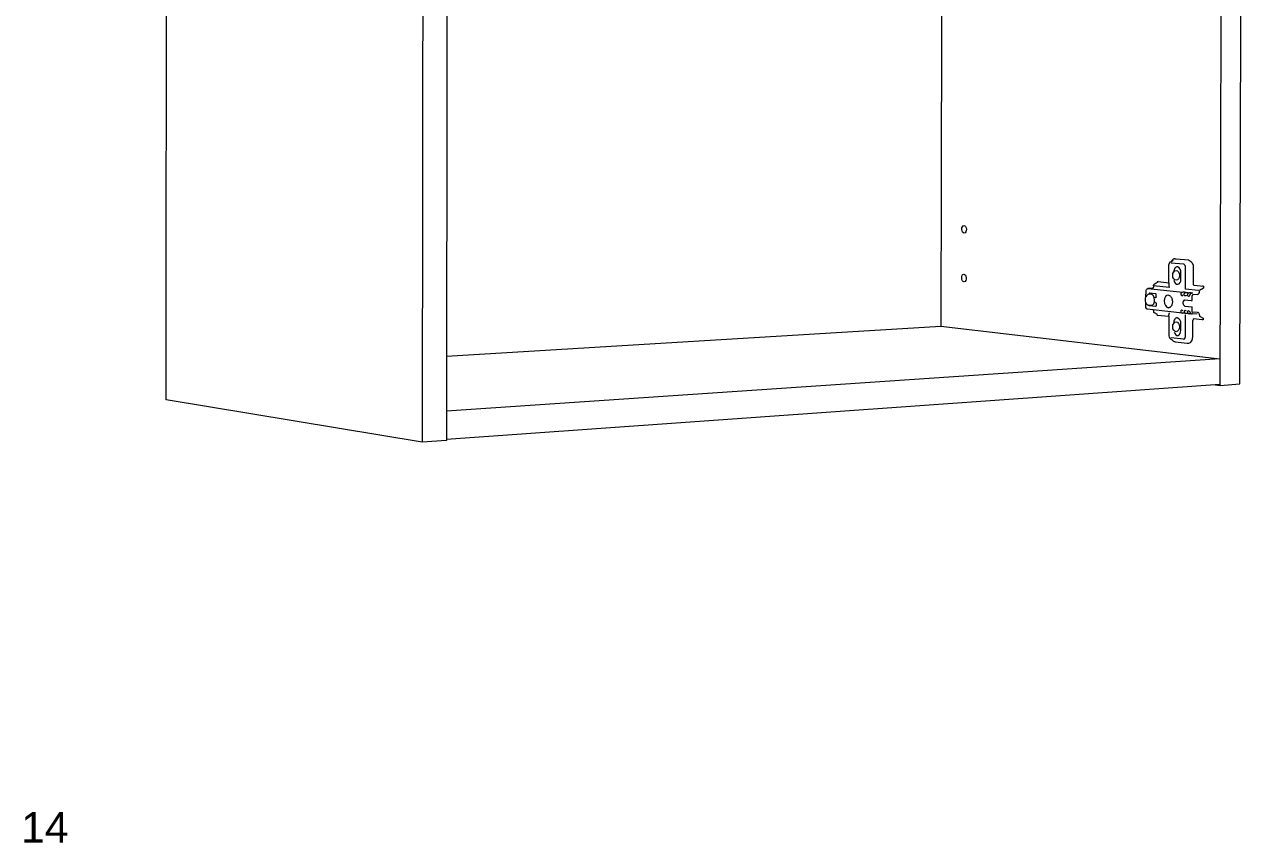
# Model space of a CAD drawing. Header units: metres. Extents: x -11.5 to 7.4, y -3.8 to 5.9.
# Drawn here: x 5.793 to 6.1444, y -0.4752 to -0.2392 of the extents above; entities that cross this region are included whole.
import ezdxf

# ---------------------------------------------------------------- set-up
doc = ezdxf.new("R2010")
doc.units = ezdxf.units.M
doc.header["$MEASUREMENT"] = 0
doc.layers.add('PDF12_Geometry_Num_Penna__7_Num_Penna__7', color=7, linetype='Continuous', lineweight=18)
doc.layers.add('PDF12_Text_Num_Penna__7_Num_Penna__7', color=7, linetype='Continuous', lineweight=18)
doc.styles.add('GENERATED_STYLE_1', font='')
doc.styles.get('GENERATED_STYLE_1').set_extended_font_data('Arial')

msp = doc.modelspace()

# ---------------------------------------------------------------- linework, layer by layer
at = {"layer": 'PDF12_Geometry_Num_Penna__7_Num_Penna__7', "color": 7, "linetype": 'Continuous', "lineweight": 18, "flags": 128}
for points in [[(5.907787982067811, -0.3596843860149788), (5.833916672193485, -0.3475135745046938), (5.834080063525965, -0.06018315955622988), (5.908138106351691, -0.05108238518778485)], [(5.90813822920232, -0.05108275373966276), (5.907788104918435, -0.3596847545668558)], [(5.915089363318346, -0.06045674790016164), (5.914758895134611, -0.3499751324963309)], [(6.137940890146876, -0.3433209283431617), (6.138718534608975, -0.06437138309522883)], [(6.14362752277027, -0.3429147841738578), (6.14440271021985, -0.0647011141752083)], [(6.05782410015183, -0.1102447896202348), (6.057353582254544, -0.326212504475742)], [(6.127938883586651, -0.3093474476982774), (6.127937655080393, -0.3092233685660943), (6.127914313461467, -0.3090992894339113), (6.127894657361319, -0.3089825813392828), (6.12786271619858, -0.3088781583072491), (6.127824632504543, -0.3087737352752118), (6.127773035241654, -0.3086865113308068), (6.127715295447469, -0.3086091154364743), (6.127657555653286, -0.3085415475922169), (6.127588759302769, -0.3084752082542188), (6.127519962952251, -0.3084383530664407), (6.1274401100454, -0.3084014978786636), (6.127363942657327, -0.3083830702847754), (6.12382215911194, -0.3080403170384471)], [(6.124844890572758, -0.3068065282022934), (6.124731867996907, -0.3068200417711449), (6.12461515990228, -0.3068482974151072), (6.124499680313912, -0.3068986661717368), (6.124395257281876, -0.3069490349283637), (6.124298205287397, -0.3070178312788823), (6.124206067317953, -0.3070939986669545), (6.124109015323473, -0.3071935076739525), (6.124036533454179, -0.307301616224767), (6.123949309509772, -0.3074084962693204), (6.123882970171772, -0.3075387179327995), (6.123873142121701, -0.3075460889703558), (6.124331374956396, -0.3072107067615821)], [(6.124844890572758, -0.3068070196047952), (6.125118847468569, -0.3067959630484625)], [(6.12497560363874, -0.306814882044856), (6.125240960990737, -0.3068013684760036)], [(6.125118356066066, -0.3067955944965846), (6.125173638847729, -0.3067955944965846), (6.125241206691991, -0.3068017370278815)], [(6.127928072731569, -0.3155907165077325), (6.127939129287903, -0.3093474476982774)], [(6.118663907030648, -0.3146412040199662), (6.118666364043165, -0.3148512785902957), (6.118650393461794, -0.3149704436974421), (6.118615995286536, -0.315082237767033), (6.118555798479834, -0.3151829752802913), (6.118493144660611, -0.3152591426683635), (6.118402235197429, -0.3153095114249913), (6.118308868721728, -0.3153303960314), (6.117065620387377, -0.3154090204319902)], [(6.118663907030648, -0.3146416954224698), (6.118673735080719, -0.3145311298591382), (6.118699533712164, -0.3144365348771769), (6.118747445456275, -0.3143493109327711), (6.118807642262977, -0.3142694580259198), (6.118867839069679, -0.3142104897254763)], [(6.123222893758685, -0.3151131961247664), (6.118663907030648, -0.3146414497212175)], [(6.119730496164919, -0.3135317400172468), (6.119731724671176, -0.3136459910993574), (6.118868084770932, -0.314209875472347)], [(6.119822879835612, -0.3134150319226183), (6.119779882116537, -0.3134334595165074), (6.119749169460057, -0.3134740002230627), (6.119730741866171, -0.3135317400172468)], [(6.120087991486358, -0.3134006583993862), (6.11982263413436, -0.3134154004744962)], [(6.120087745785105, -0.3134007812500119), (6.123117242220388, -0.3137005367772661), (6.123114785207871, -0.3144953803269948)], [(6.123114908058497, -0.314495994580124), (6.123117365071016, -0.3145930465746032), (6.123132107146127, -0.314686413050306), (6.123140706689943, -0.3147846935510445), (6.123165276815126, -0.3148829740517849), (6.123184932915274, -0.3149873970838195), (6.123223016609311, -0.3151127047222619)], [(6.131654500767722, -0.3159692192862034), (6.12792844128345, -0.3155908393583573)], [(6.133074899704654, -0.3147213026280689), (6.133073671198396, -0.3152434177882455), (6.132009784777892, -0.3159571799248635)], [(6.116980730604862, -0.3213637131211495), (6.116870165041531, -0.3213342289709278), (6.11677557005957, -0.3212789461892624), (6.116687117608905, -0.3212015502949299), (6.116618321258388, -0.3210983557691547), (6.116566723995499, -0.3209804191682677), (6.116526183288943, -0.3208452834797502), (6.116524954782687, -0.3207138333100126), (6.116524954782687, -0.3194435578379586)], [(6.117552968820418, -0.3170633269606817), (6.117492772013716, -0.3170559559231272), (6.117443631763344, -0.3170571844293866)], [(6.117881717095388, -0.317025611818524), (6.117444368867101, -0.3170563244750042)], [(6.117555425832935, -0.3166866669415995), (6.11749768603875, -0.3166977234979322), (6.117452231307158, -0.3167468637483024)], [(6.119445851264652, -0.319642698702582), (6.119444622758392, -0.3203282051952359), (6.119438480227096, -0.3204154291396435), (6.11940162503932, -0.3204940535402345), (6.11935494180147, -0.3205358227530484), (6.11930457304484, -0.3205431937906038), (6.117542895069091, -0.3203576893454585)], [(6.1193058015511, -0.3168737684448821), (6.117555180131685, -0.3166870354934783)], [(6.117987368633685, -0.317037528329239), (6.117925943320721, -0.3170252432666461), (6.117881717095388, -0.3170252432666461)], [(6.119455679314727, -0.3178093988119182), (6.119438480227096, -0.3178941657438061), (6.119410224583133, -0.3179641906005841), (6.119364769851542, -0.318014559357211), (6.11930457304484, -0.3180219303947673), (6.118888109422958, -0.3179777041694338)], [(6.119455802165353, -0.3171132043148077), (6.119443517102759, -0.3170259803704027), (6.119415261458798, -0.3169473559698108), (6.119367349714688, -0.3168908446818852), (6.119305924401724, -0.3168736455942556)], [(6.119446219816529, -0.3196422073000775), (6.119433934753935, -0.3195562118619311), (6.119405679109976, -0.3194788159675994), (6.119355310353347, -0.3194198476671568), (6.119307398609237, -0.3193940490357114)], [(6.119455802165353, -0.3178090302600411), (6.119455802165353, -0.3171136957173113)], [(6.122985300648146, -0.3172709445184942), (6.123140092436811, -0.317306571200012), (6.123307169288069, -0.3173716820317516), (6.123452133026657, -0.3174748765575277), (6.123531985933507, -0.3175338448579712), (6.123600782284026, -0.3176100122460435), (6.123735917972542, -0.3177734035785234), (6.123848940548392, -0.3179650505549647), (6.123945992542872, -0.3181665255814794), (6.124028302462239, -0.3183950277456979), (6.124088499268945, -0.3185977312784729), (6.124121668937944, -0.3188090343550609), (6.124143782050609, -0.3190203374316507), (6.124153610100684, -0.3192353260270178), (6.124137639519315, -0.3194466291036075), (6.12411552640665, -0.3196505611426401), (6.124077442712611, -0.3198434366253409), (6.124024616943464, -0.320037540614301), (6.123938621505317, -0.3202427011595947), (6.123842798017098, -0.3204183775546658), (6.123732232453765, -0.320575626355847), (6.123599553777765, -0.3207107620443646), (6.123531985933507, -0.3207697303448072), (6.123454590039179, -0.3208213276076961), (6.123378422651102, -0.3208581827954733), (6.123292427212958, -0.3208913524644723), (6.123138863930553, -0.3209245221334713), (6.122970558573035, -0.3209257506397307)], [(6.127611363817939, -0.3164635702049212), (6.127525368379791, -0.3164586561798846), (6.127407431778906, -0.3164500566360706), (6.127282124140462, -0.3164525136485885), (6.127138388908131, -0.3164451426110331)], [(6.127594656132814, -0.3186517855538789), (6.129579922247745, -0.3188508035678757)], [(6.129547735383754, -0.316670450658977), (6.129449454883012, -0.3166593941026443), (6.129336432307163, -0.3166544800776085), (6.12920743914994, -0.3166446520275334), (6.129063703917611, -0.3166458805337937)], [(6.129535696022414, -0.3167574289021315), (6.12960449237293, -0.3167168881955771), (6.129684345279777, -0.3167058316392435)], [(6.129580167948996, -0.3188509264185022), (6.129592453011588, -0.3188509264185022), (6.129860267376101, -0.3188386413559083)], [(6.13004208630247, -0.316749075059569), (6.12968459098103, -0.3167060773404948)], [(6.129859653122974, -0.3188390099077871), (6.129869481173047, -0.3174483408223283)], [(6.130049211638774, -0.3172145560811952), (6.129970587238184, -0.3172342121813427), (6.129915304456516, -0.3172845809379705), (6.129878449268739, -0.3173607483260446), (6.129869849724924, -0.3174479722704504)], [(6.131294548433766, -0.317135317427474), (6.130048843086895, -0.3172139418280651)], [(6.118614766780276, -0.3215388981137171), (6.116980853455489, -0.321363221718646)], [(6.11742360711132, -0.3202622344091166), (6.11743589217391, -0.3202732909654493), (6.117446948730246, -0.3202917185593375), (6.117466604830392, -0.3203224312158195), (6.117504688524427, -0.3203482298472622), (6.117542772218465, -0.3203580578973355)], [(6.117485769528036, -0.320272062459189), (6.117511568159481, -0.3203224312158195), (6.117543509322218, -0.3203580578973355)], [(6.118647199345522, -0.3217236654551066), (6.118649656358039, -0.321933740025437), (6.118652113370558, -0.3220443055887685), (6.118682826027039, -0.3221376720644713), (6.118723366733596, -0.3222224389963584), (6.118778649515258, -0.3222912353468752), (6.118848674372037, -0.3223391470909851), (6.119704943234726, -0.3228096649882746)], [(6.119788113108477, -0.3230307961149386), (6.11974880090818, -0.3230135970273089), (6.119719316757958, -0.3229718278144933), (6.119707031695366, -0.322916545032828), (6.119705803189108, -0.3228096649882746)], [(6.119788604510982, -0.3230301818618084), (6.123095743360855, -0.3233864486769882), (6.123090829335815, -0.3229871841427352)], [(6.123198815036005, -0.3224278452429035), (6.123170559392042, -0.3225457818437905), (6.123145989266854, -0.3226416053320111), (6.123126333166706, -0.3227276007701576), (6.123105448560302, -0.3228148247145635), (6.123099306029006, -0.3229008201527099), (6.12309070648519, -0.3229880440971167)], [(6.127120698418, -0.3224567151399942), (6.127101042317852, -0.3224456585836615), (6.127083843230221, -0.3224456585836615), (6.127056816092518, -0.3224456585836615), (6.12703347447359, -0.3224456585836615), (6.127015046879704, -0.3224468870899209)], [(6.127558660899417, -0.3224704744100988), (6.127529176749196, -0.3224704744100988), (6.127471436955013, -0.322461874866284), (6.127411240148311, -0.3224643318788027), (6.127342443797792, -0.3224643318788027), (6.127256448359644, -0.3224545038287285), (6.127163081883943, -0.322455732334987), (6.127121312671129, -0.3224569608412473)], [(6.127889743336285, -0.3291900350962598), (6.127902028398873, -0.3229369382367313)], [(6.128081636013976, -0.3225592954126419), (6.128061979913827, -0.3225592954126419), (6.128043552319939, -0.3225592954126419), (6.128023896219791, -0.3225592954126419), (6.128001783107125, -0.3225482388563092), (6.127982127006977, -0.3225482388563092)], [(6.128525618176067, -0.3225784601102868), (6.128497362532103, -0.3225710890727305), (6.128439622737918, -0.3225710890727305), (6.128379425931215, -0.3225624895289156), (6.128304487049403, -0.322563718035175), (6.128216034598738, -0.3225575755038781), (6.12813003916059, -0.3225575755038781), (6.12808212741648, -0.3225588040101384)], [(6.129048716141249, -0.3226575759133805), (6.12903028854736, -0.3226575759133805), (6.129011860953472, -0.3226588044196408), (6.128992204853324, -0.3226588044196408), (6.128970091740658, -0.3226588044196408), (6.12895043564051, -0.3226526618883439)], [(6.129494909614603, -0.3226791976235441), (6.12945314040179, -0.3226804261298026), (6.129407685670198, -0.3226742835985057), (6.129340117825942, -0.322675512104766), (6.129271321475423, -0.3226656840546918), (6.129184097531018, -0.3226669125609503), (6.129087045536538, -0.3226570845108769), (6.1290489618425, -0.3226570845108769)], [(6.129135080131274, -0.3220661730001826), (6.129165792787756, -0.3221435688945151), (6.129197733950493, -0.3222209647888485), (6.129228446606978, -0.3223069602269932), (6.129266530301011, -0.3223855846275852), (6.129305842501307, -0.322451923965585), (6.129345154701603, -0.3225194918098415), (6.129395523458234, -0.3225760030977671), (6.129444663708602, -0.3226239148418788), (6.129495032465233, -0.3226619985359145), (6.129540487196824, -0.3226988537236917), (6.129588398940934, -0.3227172813175798), (6.129626482634968, -0.322727109367654)], [(6.129406211462687, -0.3226240376925027), (6.129445523662985, -0.3226633498927995), (6.129494663913354, -0.3226793204741707)], [(6.129960390636231, -0.3227607704391566), (6.129627465439976, -0.3227276007701576)], [(6.12985007077415, -0.3220674015064429), (6.129862355836744, -0.3206927030023543)], [(6.12985007077415, -0.3220745268427461), (6.131272681022351, -0.3222280901251509)], [(6.129979678184499, -0.322295043716279), (6.130027589928609, -0.322307328778872), (6.129960022084353, -0.3222876726787245), (6.129902282290169, -0.3222397609346128), (6.129861741583614, -0.3221734215966148), (6.129850685027282, -0.3220849691459486)], [(6.131280174910531, -0.3226918512380141), (6.130024641513586, -0.3227704756386043)], [(6.131985583204587, -0.3231069635030108), (6.131983126192067, -0.322941115158013), (6.131940128472996, -0.3227801808380537), (6.131889759716366, -0.3226364456057222), (6.131808678303257, -0.3225111379672789), (6.131721454358852, -0.3223981153914295), (6.131613345808038, -0.3223108914470236), (6.131496637713411, -0.3222543801590989), (6.131371330074966, -0.3222261245151357)], [(6.13198546035396, -0.3231073320548887), (6.13198791736648, -0.3233186351314767), (6.133050575280722, -0.3239034041108759)], [(5.914778674085383, -0.3348970609235566), (6.057354196507671, -0.3262127501769934)], [(6.057353827955792, -0.3262129958782456), (6.137817302417197, -0.3356503809617228)], [(6.130063585162006, -0.3291756615730268), (6.130073413212081, -0.3245663060883617)], [(6.130241227167094, -0.3241675329566132), (6.130173659322836, -0.3242375578133885), (6.130115919528651, -0.3243235532515358), (6.130090120897208, -0.3244414898524228), (6.130072921809576, -0.324565568984605)], [(6.132775021326774, -0.3244457896243302), (6.130240612913962, -0.3241669187034821)], [(6.133050698131347, -0.3239034041108759), (6.133058069168904, -0.3244230622585338), (6.13278656928561, -0.3244464038774595)], [(6.127303131597495, -0.3300286134688175), (6.123760119545848, -0.3296170638719715)], [(6.128440114140423, -0.3311137530476032), (6.128481883353237, -0.3311198955789001), (6.128508910490941, -0.3311198955789001), (6.128545765678718, -0.3311186670726398), (6.128576478335198, -0.3311186670726398), (6.128607190991678, -0.3311186670726398), (6.12887869087497, -0.3311076105163071)], [(6.137817425267821, -0.3356498895592193), (5.914757543777727, -0.3507162903225307)], [(6.137793346545141, -0.343069575962522), (5.914744521611377, -0.3588988791128207)], [(6.136594815838627, -0.343157782711935), (6.137941258698753, -0.3433211740444122)], [(6.137940890146876, -0.3433209283431617), (6.143627645620894, -0.3429142927713533)], [(5.914759509387741, -0.3499751324963309), (5.914748452831407, -0.3591913864531451)], [(5.91474869853266, -0.3591912636025194), (5.907787982067811, -0.3596838946124752)]]:
    msp.add_lwpolyline(points, dxfattribs=at)
for points in [[(6.123116996519139, -0.3137000453747625), (6.123129281581729, -0.3088609592196194, -0.2321395711010575), (6.123625966662342, -0.3077331904736376), (6.123872896420448, -0.307546457522232)], [(6.125240469588233, -0.3068009999241266), (6.128784710146139, -0.3071326966141212, -0.35903912451394), (6.130112971113627, -0.3093462191920189), (6.130105600076071, -0.3139543461704246), (6.130116656632406, -0.3140722827713125), (6.130147369288887, -0.3141840768409034), (6.13018790999544, -0.314294642404235), (6.130248106802144, -0.3143671242735291), (6.130325502696477, -0.3144248640677141), (6.130404127097068, -0.3144445201678616), (6.133074899704654, -0.3147209340761901), (6.132813227871436, -0.3147369046575612)], [(6.126607305652263, -0.3126759625570603), (6.126615905196077, -0.3108295176494247, 0.3527540451848224), (6.12558752260647, -0.3091116973471291)], [(6.117452108456535, -0.3167476008520582), (6.117439823393941, -0.3167660284459473), (6.117422624306311, -0.3167869130523542), (6.117414024762496, -0.3168139401900563), (6.117401739699902, -0.3168409673277601), (6.117402968206164, -0.3168716799842404), (6.117404196712425, -0.3169097636782787), (6.117443631763344, -0.317057184429375, 0.2689970502504155), (6.116529623106469, -0.3177549759846343), (6.116532817222744, -0.3161227825686082), (6.116547559297855, -0.315967990779944), (6.11658564299189, -0.3158193415225767), (6.116654439342408, -0.3156842058340592), (6.116739206274296, -0.3155773257895067), (6.116831344243739, -0.3154876448325821), (6.116945595325848, -0.3154286765321377), (6.117065988939254, -0.3154090204319902), (6.127138511758758, -0.3164446512085295, 0.5578493458737452), (6.126598951809699, -0.3171678728433438), (6.126646863553811, -0.3172464972439348), (6.126707060360513, -0.3173091510631556), (6.126757429117141, -0.3173570628072664), (6.126802883848733, -0.3173890039700078), (6.126850795592842, -0.3174049745513772), (6.126901164349473, -0.3174234021452662), (6.126949076093585, -0.3174221736390059), (6.127006815887768, -0.3174148026014514), (6.127054727631878, -0.3173853184512279), (6.127112467426061, -0.3173521487822297), (6.127159150663914, -0.3172944089880456), (6.127208290914282, -0.31723789770012)], [(6.118085649134423, -0.3202504407490272), (6.11764780950363, -0.3202810305548827), (6.11753355842152, -0.3202822590611412), (6.117416850326894, -0.3202626029609945), (6.117298913726005, -0.3202380328358094), (6.11719326218771, -0.3201901210916995), (6.117086382143158, -0.3201360668162918), (6.11698687313616, -0.3200672704657741), (6.116892278154197, -0.3199837320401455), (6.116792769147201, -0.319885451539407), (6.116703088190274, -0.3197822570136308), (6.116626920802203, -0.3196458928188548), (6.116545839389094, -0.319504614599043), (6.116524954782687, -0.3194431892860807, -0.206460077214725), (6.116529745957095, -0.3177543617315042)], [(6.127451903705488, -0.3186326208562349), (6.127471559805636, -0.3186326208562349), (6.127488758893268, -0.3186326208562349), (6.12750104395586, -0.3186326208562349), (6.127594410431561, -0.3186522769563833, 0.5523541187196842), (6.127778563519822, -0.3204743974400861), (6.129862110135491, -0.3206930715542313)], [(6.12817524819093, -0.3173369153046162), (6.12812733644682, -0.3173971121113173), (6.128072053665155, -0.3174560804117617), (6.128024141921042, -0.3174855645619834), (6.127967630633117, -0.3175125916996864), (6.127917261876489, -0.3175248767622785), (6.12786935013238, -0.3175261052685379), (6.127820209882008, -0.3175076776746488), (6.127769841125382, -0.3174892500807607), (6.127724386393789, -0.3174499378804656), (6.127664189587085, -0.3174106256801696), (6.127613820830456, -0.3173455148484292), (6.127567628995111, -0.3172705759666146, -0.557606522043506), (6.128106943242916, -0.3165440373649018), (6.127748219415219, -0.3165120962021621), (6.127748219415219, -0.3164936686082731), (6.127728563315072, -0.3164826120519404), (6.127679423064702, -0.316475241014385), (6.127611855220444, -0.3164629559517911)], [(6.128106574691039, -0.3165445287674054), (6.128239253367036, -0.3165420717548875), (6.128375617561813, -0.3165506712987023), (6.128481269100106, -0.3165568138299975), (6.12858004100335, -0.3165663961788203), (6.128647608847606, -0.3165786812414133), (6.128697977604238, -0.3165848237727085), (6.128715176691864, -0.3165971088353015), (6.129064072469488, -0.3166462490856699, 0.5646038977122105), (6.128535200524885, -0.3173722962848817, 0.7059128731610137), (6.129144662480094, -0.3174286847221799, -0.2058265178489341), (6.129684468130407, -0.3167064458923736), (6.129684468130407, -0.3166941608297815), (6.129663583523998, -0.3166880182984846), (6.129614443273629, -0.3166769617421519), (6.129548103935631, -0.3166708192108549)], [(6.126588878058373, -0.3217880391830903, 0.5419067861730672), (6.127015169730329, -0.3224465185380438), (6.118615258182782, -0.3215387752630914), (6.118633685776668, -0.3216296847262745), (6.118647199345522, -0.3217230512019764)], [(6.12755018420623, -0.321898850447675, 0.5345007556385547), (6.127982127006977, -0.3225484845575606), (6.127692199529797, -0.3225165433948201)], [(6.128518369989136, -0.3220020449734493, 0.5477553230125358), (6.128950312789886, -0.3226522933364668), (6.128660385312703, -0.322625266198763)], [(6.12309611191273, -0.3233866943782395), (6.123080509883243, -0.3286252907688878, 0.2606217614578282), (6.123726704175597, -0.3299459349975704), (6.124008277810216, -0.3300982697737158), (6.124020562872808, -0.330116697367604), (6.124107786817213, -0.3302309484497146), (6.124215895368026, -0.3303537990756373), (6.124343660018988, -0.3304705071702658), (6.124480024213764, -0.3305663306584856), (6.124616388408541, -0.3306265274651894), (6.124753981109572, -0.3306867242718914), (6.124897347790027, -0.3307133828577173), (6.128440359841676, -0.3311138758982288)], [(6.12656762490009, -0.3274204946804522), (6.126578681456424, -0.3255740497728148, 0.3464102531774348), (6.125549070360552, -0.3238489812835912)]]:
    msp.add_lwpolyline(points, format="xyb", dxfattribs=at)
for points in [[(6.123090829335815, -0.3145259701328502), (6.123108028423445, -0.3145063140327009), (6.123115399461001, -0.3144964859826276)], [(6.117542157965334, -0.3202827504636465), (6.117542157965334, -0.3202999495512735), (6.117522501865187, -0.3203011780575347), (6.117512673815114, -0.3202901215012002)]]:
    msp.add_lwpolyline(points, close=True, dxfattribs=at)
at = {"layer": 'PDF12_Geometry_Num_Penna__7_Num_Penna__7', "color": 7, "linetype": 'Continuous', "lineweight": 18}
for centre, major_axis, ratio in [((6.064064762748627, -0.2983161045241367), (-4.572464829521993e-05, 0.001093557388472499), 0.6083640886895467), ((6.064030854351708, -0.3123266760328596), (-6.351161263662415e-05, 0.001100017920798058), 0.6009532069364381)]:
    msp.add_ellipse(centre, major_axis=major_axis, ratio=ratio, dxfattribs=at)
for centre, major_axis, ratio, start_param, end_param in [((6.125455745647942, -0.3105095406419576), (0.000102558652781859, 0.001400867595168276), 0.6443865807917882, 6.250344694520865, 7.983610370673682), ((6.125584835211399, -0.3126410728267892), (-9.493542147076546e-05, 0.001540937085898808), 0.6609379518876148, 1.764351878530794, 4.649067629992125), ((6.130981077472963, -0.315814264440557), (-0.000466877452502956, 0.001283935043538353), 0.7186914181169618, 2.981153469875654, 4.348865607786804), ((6.118003455297639, -0.3186437953322852), (-9.168859235231253e-05, 0.001606213176212679), 0.6217129809438815, 3.132090513237679, 6.20766796440158), ((6.122983982975242, -0.3190991232107967), (-0.0001332296072593665, 0.001830469384389077), 0.6371543915915143, 6.168008320632731, 9.299914995324347), ((6.126907312832833, -0.3225302950488933), (-6.04736578031506e-05, 0.0009213783300808799), 0.5154068116835108, 5.502226317251041, 6.883461128205724), ((6.127861108854363, -0.3238183228579761), (-2.714018446869895e-05, 0.002111100039476843), 0.3283862602874634, 5.787698635615679, 6.708681820388934), ((6.12882164587975, -0.3226168096887516), (-2.723852023578387e-05, 0.0008045299283718221), 0.5556464862863685, 5.447400489278439, 6.965992875237392), ((6.125480935755414, -0.3253836384344027), (-2.572317626903256e-05, 0.001539879263989796), 0.6317406747676995, 6.186174221061019, 7.817974659674445), ((6.125541682974783, -0.327322133024941), (-0.0001063443966184961, 0.00159639959908664), 0.6392024271560952, 1.925384859905344, 4.608235855891015), ((6.127423932016731, -0.3293219977594957), (0.0001271325029357228, 0.0007056315013712622), 0.6362860073153032, 3.155637028090028, 5.014138325349831), ((6.128389995059006, -0.3286295349622286), (-0.0006024839984863917, 0.002457345802346966), 0.6354209947059377, 3.069273566628071, 4.336441361587784)]:
    msp.add_ellipse(centre, major_axis=major_axis, ratio=ratio, start_param=start_param, end_param=end_param, dxfattribs=at)
for points in [[(6.124224003509337, -0.3116101105265434), (6.124224003509337, -0.3108324660644479), (6.124665037256408, -0.3102022423534585), (6.125209265529252, -0.3102022423534585)], [(6.125209265529248, -0.3130179786996328), (6.124665037256409, -0.3130179786996328), (6.124224003509332, -0.3123877549886434), (6.124224003509332, -0.3116101105265425)], [(6.125209265529248, -0.3102022423534567), (6.125754722308351, -0.3102022423534567), (6.126194527549155, -0.3108324660644461), (6.126194527549155, -0.3116101105265443)], [(6.126194527549158, -0.3116101105265434), (6.126194527549158, -0.3123877549886434), (6.125754722308351, -0.3130179786996319), (6.125209265529245, -0.3130179786996319)], [(6.124237271376938, -0.3264295815317499), (6.124237271376938, -0.3256519370696518), (6.124678305124004, -0.3250217133586588), (6.125222533396851, -0.3250217133586588)], [(6.125222533396849, -0.3278374497048375), (6.124678305124005, -0.3278374497048375), (6.12423727137694, -0.3272072259938499), (6.12423727137694, -0.3264295815317517)], [(6.125222533396849, -0.3250217133586615), (6.12576799017595, -0.3250217133586615), (6.126207795416748, -0.3256519370696509), (6.126207795416748, -0.3264295815317491)], [(6.126207795416757, -0.3264295815317499), (6.126207795416757, -0.327207225993849), (6.12576799017595, -0.3278374497048366), (6.125222533396851, -0.3278374497048366)]]:
    msp.add_open_spline(points, degree=3, dxfattribs=at)

# ---------------------------------------------------------------- texts
at = {"layer": 'PDF12_Text_Num_Penna__7_Num_Penna__7', "color": 7, "linetype": 'Continuous', "lineweight": 18, "insert": (5.792093405103941, -0.4751734821993775), "char_height": 0.008793897343969475, "attachment_point": 7, "style": 'GENERATED_STYLE_1'}
msp.add_mtext('\\A1;{\\pql;\\fArial|b0|i0|c0|p34;14}', dxfattribs=at)

doc.saveas('drawing.dxf')
